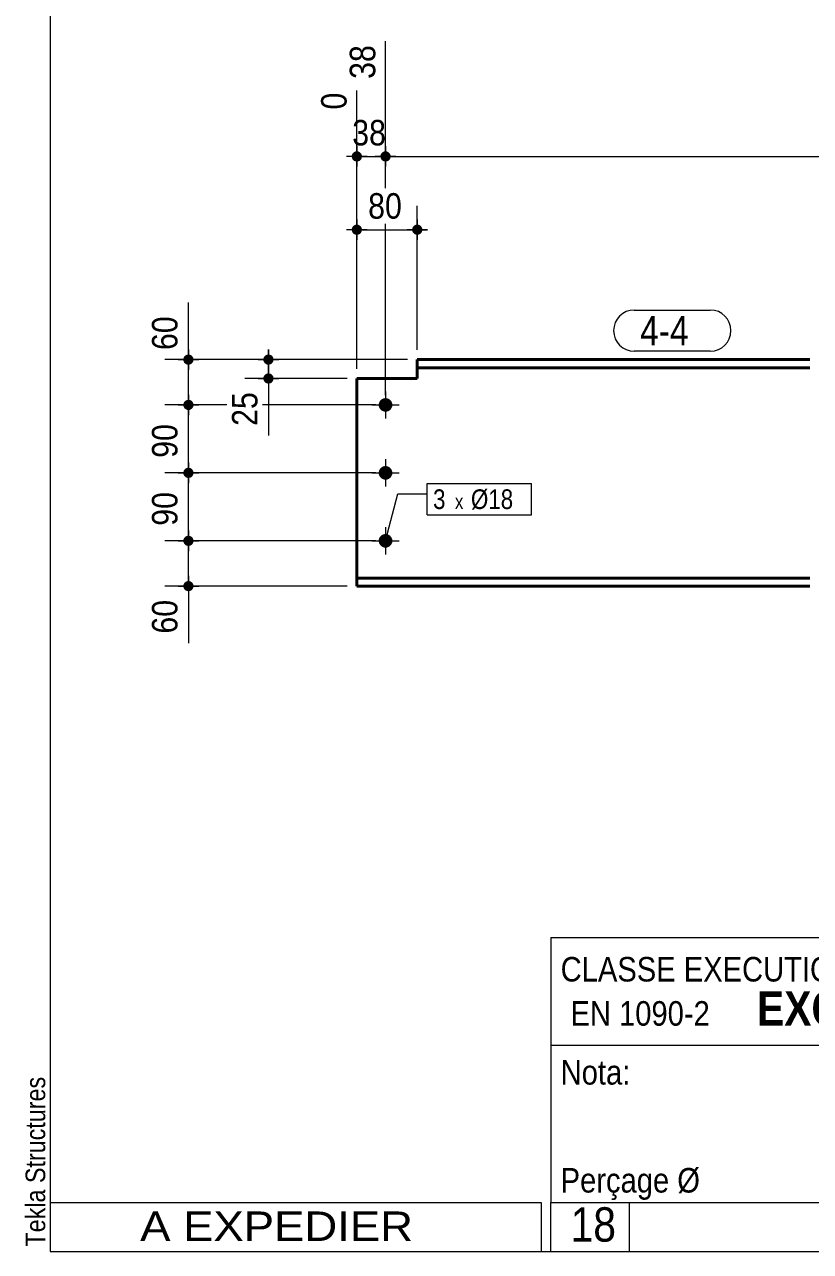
# Model space of a CAD drawing. Header units: millimetres. Extents: x 2 to 287, y 5 to 195.
# Drawn here: x 2.4 to 82.4, y 5 to 130 of the extents above; entities that cross this region are included whole.
import ezdxf

# ---------------------------------------------------------------- set-up
doc = ezdxf.new("R2010")
doc.units = ezdxf.units.MM
for name, color, linetype, lineweight in [('Autre type objet', 1, 'Continuous', 0), ('Boulon', 7, 'Continuous', 0), ('Cotation', 7, 'Continuous', 0), ('Désignation boulon', 3, 'Continuous', 0), ('Feuille dessin', 5, 'Continuous', 0), ('Piece', 2, 'Continuous', 0), ('Repère pièce', 3, 'Continuous', 0)]:
    doc.layers.add(name, color=color, linetype=linetype, lineweight=lineweight)
doc.styles.add('ARIAL', font='ARIAL.TTF')
doc.styles.add('ARIAL_BOLD', font='ARIALBD.TTF')
doc.styles.add('ARIAL_NARROW', font='ARIAL.TTF')
doc.styles.add('COMIC_SANS_MS', font='COMIC.TTF')

# ---------------------------------------------------------------- blocks, each defined once
blk = doc.blocks.new('*A3')
at = {"layer": 'Boulon'}
for points in [[(38.47, 91.27), (38.47, 91.31), (38.48, 91.34), (38.48, 91.37), (38.49, 91.41), (38.5, 91.44), (38.51, 91.47), (38.52, 91.5), (38.54, 91.53), (38.55, 91.56), (38.57, 91.59), (38.59, 91.62), (38.61, 91.65), (38.63, 91.68), (38.65, 91.7), (38.67, 91.73), (38.7, 91.75), (38.72, 91.77), (38.75, 91.79), (38.78, 91.81), (38.81, 91.83), (38.84, 91.85), (38.87, 91.86), (38.9, 91.88), (38.93, 91.89), (38.96, 91.9), (39, 91.91), (39.03, 91.92), (39.06, 91.92), (39.1, 91.93), (39.13, 91.93), (39.16, 91.93), (39.2, 91.93), (39.23, 91.93), (39.27, 91.92), (39.3, 91.92), (39.33, 91.91), (39.36, 91.9), (39.4, 91.89), (39.43, 91.88), (39.46, 91.86), (39.49, 91.85), (39.52, 91.83), (39.55, 91.81), (39.58, 91.79), (39.6, 91.77), (39.63, 91.75), (39.65, 91.73), (39.68, 91.7), (39.7, 91.68), (39.72, 91.65), (39.74, 91.62), (39.76, 91.59), (39.77, 91.56), (39.79, 91.53), (39.8, 91.5), (39.82, 91.47), (39.83, 91.44), (39.84, 91.41), (39.84, 91.37), (39.85, 91.34), (39.85, 91.31), (39.86, 91.27), (39.86, 91.24), (39.86, 91.2), (39.85, 91.17), (39.85, 91.14), (39.84, 91.1), (39.84, 91.07), (39.83, 91.04), (39.82, 91), (39.8, 90.97), (39.79, 90.94), (39.77, 90.91), (39.76, 90.88), (39.74, 90.85), (39.72, 90.83), (39.7, 90.8), (39.68, 90.77), (39.65, 90.75), (39.63, 90.73), (39.6, 90.7), (39.58, 90.68), (39.55, 90.66), (39.52, 90.64), (39.49, 90.63), (39.46, 90.61), (39.43, 90.6), (39.4, 90.59), (39.36, 90.58), (39.33, 90.57), (39.3, 90.56), (39.27, 90.55), (39.23, 90.55), (39.2, 90.55), (39.16, 90.55), (39.13, 90.55), (39.1, 90.55), (39.06, 90.55), (39.03, 90.56), (39, 90.57), (38.96, 90.58), (38.93, 90.59), (38.9, 90.6), (38.87, 90.61), (38.84, 90.63), (38.81, 90.64), (38.78, 90.66), (38.75, 90.68), (38.72, 90.7), (38.7, 90.73), (38.67, 90.75), (38.65, 90.77), (38.63, 90.8), (38.61, 90.83), (38.59, 90.85), (38.57, 90.88), (38.55, 90.91), (38.54, 90.94), (38.52, 90.97), (38.51, 91), (38.5, 91.04), (38.49, 91.07), (38.48, 91.1), (38.48, 91.14), (38.47, 91.17), (38.47, 91.2), (38.47, 91.24)], [(38.47, 84.35), (38.47, 84.38), (38.48, 84.42), (38.48, 84.45), (38.49, 84.48), (38.5, 84.52), (38.51, 84.55), (38.52, 84.58), (38.54, 84.61), (38.55, 84.64), (38.57, 84.67), (38.59, 84.7), (38.61, 84.73), (38.63, 84.75), (38.65, 84.78), (38.67, 84.8), (38.7, 84.83), (38.72, 84.85), (38.75, 84.87), (38.78, 84.89), (38.81, 84.91), (38.84, 84.93), (38.87, 84.94), (38.9, 84.95), (38.93, 84.97), (38.96, 84.98), (39, 84.99), (39.03, 84.99), (39.06, 85), (39.1, 85), (39.13, 85.01), (39.16, 85.01), (39.2, 85.01), (39.23, 85), (39.27, 85), (39.3, 84.99), (39.33, 84.99), (39.36, 84.98), (39.4, 84.97), (39.43, 84.95), (39.46, 84.94), (39.49, 84.93), (39.52, 84.91), (39.55, 84.89), (39.58, 84.87), (39.6, 84.85), (39.63, 84.83), (39.65, 84.8), (39.68, 84.78), (39.7, 84.75), (39.72, 84.73), (39.74, 84.7), (39.76, 84.67), (39.77, 84.64), (39.79, 84.61), (39.8, 84.58), (39.82, 84.55), (39.83, 84.52), (39.84, 84.48), (39.84, 84.45), (39.85, 84.42), (39.85, 84.38), (39.86, 84.35), (39.86, 84.32), (39.86, 84.28), (39.85, 84.25), (39.85, 84.21), (39.84, 84.18), (39.84, 84.15), (39.83, 84.11), (39.82, 84.08), (39.8, 84.05), (39.79, 84.02), (39.77, 83.99), (39.76, 83.96), (39.74, 83.93), (39.72, 83.9), (39.7, 83.88), (39.68, 83.85), (39.65, 83.83), (39.63, 83.8), (39.6, 83.78), (39.58, 83.76), (39.55, 83.74), (39.52, 83.72), (39.49, 83.7), (39.46, 83.69), (39.43, 83.68), (39.4, 83.66), (39.36, 83.65), (39.33, 83.64), (39.3, 83.64), (39.27, 83.63), (39.23, 83.63), (39.2, 83.62), (39.16, 83.62), (39.13, 83.62), (39.1, 83.63), (39.06, 83.63), (39.03, 83.64), (39, 83.64), (38.96, 83.65), (38.93, 83.66), (38.9, 83.68), (38.87, 83.69), (38.84, 83.7), (38.81, 83.72), (38.78, 83.74), (38.75, 83.76), (38.72, 83.78), (38.7, 83.8), (38.67, 83.83), (38.65, 83.85), (38.63, 83.88), (38.61, 83.9), (38.59, 83.93), (38.57, 83.96), (38.55, 83.99), (38.54, 84.02), (38.52, 84.05), (38.51, 84.08), (38.5, 84.11), (38.49, 84.15), (38.48, 84.18), (38.48, 84.21), (38.47, 84.25), (38.47, 84.28), (38.47, 84.32)], [(38.47, 77.43), (38.47, 77.46), (38.48, 77.49), (38.48, 77.53), (38.49, 77.56), (38.5, 77.59), (38.51, 77.63), (38.52, 77.66), (38.54, 77.69), (38.55, 77.72), (38.57, 77.75), (38.59, 77.78), (38.61, 77.8), (38.63, 77.83), (38.65, 77.86), (38.67, 77.88), (38.7, 77.91), (38.72, 77.93), (38.75, 77.95), (38.78, 77.97), (38.81, 77.99), (38.84, 78), (38.87, 78.02), (38.9, 78.03), (38.93, 78.04), (38.96, 78.05), (39, 78.06), (39.03, 78.07), (39.06, 78.08), (39.1, 78.08), (39.13, 78.08), (39.16, 78.08), (39.2, 78.08), (39.23, 78.08), (39.27, 78.08), (39.3, 78.07), (39.33, 78.06), (39.36, 78.05), (39.4, 78.04), (39.43, 78.03), (39.46, 78.02), (39.49, 78), (39.52, 77.99), (39.55, 77.97), (39.58, 77.95), (39.6, 77.93), (39.63, 77.91), (39.65, 77.88), (39.68, 77.86), (39.7, 77.83), (39.72, 77.8), (39.74, 77.78), (39.76, 77.75), (39.77, 77.72), (39.79, 77.69), (39.8, 77.66), (39.82, 77.63), (39.83, 77.59), (39.84, 77.56), (39.84, 77.53), (39.85, 77.49), (39.85, 77.46), (39.86, 77.43), (39.86, 77.39), (39.86, 77.36), (39.85, 77.32), (39.85, 77.29), (39.84, 77.26), (39.84, 77.22), (39.83, 77.19), (39.82, 77.16), (39.8, 77.13), (39.79, 77.1), (39.77, 77.07), (39.76, 77.04), (39.74, 77.01), (39.72, 76.98), (39.7, 76.95), (39.68, 76.93), (39.65, 76.9), (39.63, 76.88), (39.6, 76.86), (39.58, 76.84), (39.55, 76.82), (39.52, 76.8), (39.49, 76.78), (39.46, 76.77), (39.43, 76.75), (39.4, 76.74), (39.36, 76.73), (39.33, 76.72), (39.3, 76.71), (39.27, 76.71), (39.23, 76.7), (39.2, 76.7), (39.16, 76.7), (39.13, 76.7), (39.1, 76.7), (39.06, 76.71), (39.03, 76.71), (39, 76.72), (38.96, 76.73), (38.93, 76.74), (38.9, 76.75), (38.87, 76.77), (38.84, 76.78), (38.81, 76.8), (38.78, 76.82), (38.75, 76.84), (38.72, 76.86), (38.7, 76.88), (38.67, 76.9), (38.65, 76.93), (38.63, 76.95), (38.61, 76.98), (38.59, 77.01), (38.57, 77.04), (38.55, 77.07), (38.54, 77.1), (38.52, 77.13), (38.51, 77.16), (38.5, 77.19), (38.49, 77.22), (38.48, 77.26), (38.48, 77.29), (38.47, 77.32), (38.47, 77.36), (38.47, 77.39)]]:
    blk.add_hatch(color=256, dxfattribs=at).paths.add_polyline_path(points, flags=17)
at = {"layer": 'Boulon', "linetype": 'Continuous', "lineweight": 0}
for p, q in [((39.16, 92.62), (39.16, 89.85)), ((37.78, 91.24), (40.55, 91.24)), ((39.16, 85.7), (39.16, 82.93)), ((37.78, 84.32), (40.55, 84.32)), ((39.16, 78.78), (39.16, 76.01)), ((37.78, 77.39), (40.55, 77.39))]:
    blk.add_line(p, q, dxfattribs=at)
blk = doc.blocks.new('*A4')
at = {"layer": 'Piece', "color": 2, "linetype": 'Continuous', "lineweight": 40}
for p, q in [((42.394573, 93.930503), (42.394573, 95.85358)), ((82.394573, 95.85358), (42.394573, 95.85358)), ((82.394573, 95.030503), (42.394573, 95.030503)), ((36.24, 93.930503), (42.394573, 93.930503)), ((36.24, 93.930503), (36.24, 72.776657)), ((82.394573, 73.599734), (36.24, 73.599734)), ((36.24, 72.776657), (82.394573, 72.776657))]:
    blk.add_line(p, q, dxfattribs=at)
blk = doc.blocks.new('*A9')
at = {"layer": 'Feuille dessin', "linetype": 'Continuous', "lineweight": 0}
for p, q in [((5, 195), (5, 5)), ((5, 5), (282, 5))]:
    blk.add_line(p, q, dxfattribs=at)
at = {"layer": 'Feuille dessin', "style": 'ARIAL', "width": 0.85}
blk.add_text('Tekla Structures', height=2, rotation=90, dxfattribs=at).set_placement((4.5, 5.5))
blk = doc.blocks.new('*A11')
at = {"layer": 'Autre type objet', "linetype": 'Continuous', "lineweight": 0}
for p, q in [((56, 37), (92, 37)), ((56, 37), (56, 10)), ((92, 37), (92, 10)), ((56, 26), (92, 26)), ((56, 10), (92, 10)), ((56, 5), (56, 10)), ((64, 5), (64, 10)), ((56, 5), (64, 5))]:
    blk.add_line(p, q, dxfattribs=at)
at = {"layer": 'Autre type objet', "width": 0.85}
for s, height, style, p in [('CLASSE EXECUTION', 2.5, 'ARIAL', (57, 32.5)), ('EXC2', 3.5, 'ARIAL_BOLD', (77, 28)), ('EN 1090-2', 2.5, 'ARIAL', (58, 28)), ('Nota:', 2.5, 'ARIAL', (57, 22)), ('Perçage Ø', 2.5, 'ARIAL', (57, 11)), ('18', 3.5, 'ARIAL_NARROW', (58.014234, 6))]:
    blk.add_text(s, height=height, dxfattribs=dict(at, style=style)).set_placement(p)
blk = doc.blocks.new('*A13')
at = {"layer": 'Autre type objet', "linetype": 'Continuous', "lineweight": 0}
for p, q in [((5, 10), (55, 10)), ((5, 10), (5, 5)), ((55, 10), (55, 5)), ((5, 5), (55, 5))]:
    blk.add_line(p, q, dxfattribs=at)
at = {"layer": 'Autre type objet', "style": 'ARIAL', "width": 1.105}
blk.add_text('A EXPEDIER', height=3, dxfattribs=at).set_placement((14.169647, 6.073465))
blk = doc.blocks.new('*A14')
at = {"layer": 'Cotation'}
for points in [[(27.21, 95.33), (27.19, 95.34), (27.16, 95.34), (27.14, 95.34), (27.11, 95.35), (27.09, 95.36), (27.06, 95.36), (27.04, 95.37), (27.02, 95.38), (26.99, 95.39), (26.97, 95.41), (26.95, 95.42), (26.93, 95.44), (26.91, 95.45), (26.89, 95.47), (26.87, 95.49), (26.85, 95.5), (26.84, 95.52), (26.82, 95.54), (26.81, 95.56), (26.79, 95.59), (26.78, 95.61), (26.77, 95.63), (26.76, 95.65), (26.75, 95.68), (26.74, 95.7), (26.73, 95.73), (26.73, 95.75), (26.72, 95.78), (26.72, 95.8), (26.72, 95.83), (26.72, 95.85), (26.72, 95.88), (26.72, 95.9), (26.72, 95.93), (26.73, 95.96), (26.73, 95.98), (26.74, 96), (26.75, 96.03), (26.76, 96.05), (26.77, 96.08), (26.78, 96.1), (26.79, 96.12), (26.81, 96.14), (26.82, 96.16), (26.84, 96.18), (26.85, 96.2), (26.87, 96.22), (26.89, 96.24), (26.91, 96.26), (26.93, 96.27), (26.95, 96.29), (26.97, 96.3), (26.99, 96.31), (27.02, 96.32), (27.04, 96.33), (27.06, 96.34), (27.09, 96.35), (27.11, 96.36), (27.14, 96.36), (27.16, 96.37), (27.19, 96.37), (27.21, 96.37), (27.24, 96.37), (27.26, 96.37), (27.29, 96.37), (27.31, 96.37), (27.34, 96.36), (27.36, 96.36), (27.39, 96.35), (27.41, 96.34), (27.44, 96.33), (27.46, 96.32), (27.48, 96.31), (27.51, 96.3), (27.53, 96.29), (27.55, 96.27), (27.57, 96.26), (27.59, 96.24), (27.61, 96.22), (27.62, 96.2), (27.64, 96.18), (27.66, 96.16), (27.67, 96.14), (27.68, 96.12), (27.7, 96.1), (27.71, 96.08), (27.72, 96.05), (27.73, 96.03), (27.74, 96), (27.74, 95.98), (27.75, 95.96), (27.75, 95.93), (27.76, 95.9), (27.76, 95.88), (27.76, 95.85), (27.76, 95.83), (27.76, 95.8), (27.75, 95.78), (27.75, 95.75), (27.74, 95.73), (27.74, 95.7), (27.73, 95.68), (27.72, 95.65), (27.71, 95.63), (27.7, 95.61), (27.68, 95.59), (27.67, 95.56), (27.66, 95.54), (27.64, 95.52), (27.62, 95.5), (27.61, 95.49), (27.59, 95.47), (27.57, 95.45), (27.55, 95.44), (27.53, 95.42), (27.51, 95.41), (27.48, 95.39), (27.46, 95.38), (27.44, 95.37), (27.41, 95.36), (27.39, 95.36), (27.36, 95.35), (27.34, 95.34), (27.31, 95.34), (27.29, 95.34), (27.26, 95.33), (27.24, 95.33)], [(27.21, 93.41), (27.19, 93.41), (27.16, 93.42), (27.14, 93.42), (27.11, 93.43), (27.09, 93.43), (27.06, 93.44), (27.04, 93.45), (27.02, 93.46), (26.99, 93.47), (26.97, 93.48), (26.95, 93.5), (26.93, 93.51), (26.91, 93.53), (26.89, 93.55), (26.87, 93.56), (26.85, 93.58), (26.84, 93.6), (26.82, 93.62), (26.81, 93.64), (26.79, 93.66), (26.78, 93.69), (26.77, 93.71), (26.76, 93.73), (26.75, 93.76), (26.74, 93.78), (26.73, 93.8), (26.73, 93.83), (26.72, 93.85), (26.72, 93.88), (26.72, 93.9), (26.72, 93.93), (26.72, 93.96), (26.72, 93.98), (26.72, 94.01), (26.73, 94.03), (26.73, 94.06), (26.74, 94.08), (26.75, 94.11), (26.76, 94.13), (26.77, 94.15), (26.78, 94.18), (26.79, 94.2), (26.81, 94.22), (26.82, 94.24), (26.84, 94.26), (26.85, 94.28), (26.87, 94.3), (26.89, 94.32), (26.91, 94.33), (26.93, 94.35), (26.95, 94.36), (26.97, 94.38), (26.99, 94.39), (27.02, 94.4), (27.04, 94.41), (27.06, 94.42), (27.09, 94.43), (27.11, 94.43), (27.14, 94.44), (27.16, 94.44), (27.19, 94.45), (27.21, 94.45), (27.24, 94.45), (27.26, 94.45), (27.29, 94.45), (27.31, 94.44), (27.34, 94.44), (27.36, 94.43), (27.39, 94.43), (27.41, 94.42), (27.44, 94.41), (27.46, 94.4), (27.48, 94.39), (27.51, 94.38), (27.53, 94.36), (27.55, 94.35), (27.57, 94.33), (27.59, 94.32), (27.61, 94.3), (27.62, 94.28), (27.64, 94.26), (27.66, 94.24), (27.67, 94.22), (27.68, 94.2), (27.7, 94.18), (27.71, 94.15), (27.72, 94.13), (27.73, 94.11), (27.74, 94.08), (27.74, 94.06), (27.75, 94.03), (27.75, 94.01), (27.76, 93.98), (27.76, 93.96), (27.76, 93.93), (27.76, 93.9), (27.76, 93.88), (27.75, 93.85), (27.75, 93.83), (27.74, 93.8), (27.74, 93.78), (27.73, 93.76), (27.72, 93.73), (27.71, 93.71), (27.7, 93.69), (27.68, 93.66), (27.67, 93.64), (27.66, 93.62), (27.64, 93.6), (27.62, 93.58), (27.61, 93.56), (27.59, 93.55), (27.57, 93.53), (27.55, 93.51), (27.53, 93.5), (27.51, 93.48), (27.48, 93.47), (27.46, 93.46), (27.44, 93.45), (27.41, 93.44), (27.39, 93.43), (27.36, 93.43), (27.34, 93.42), (27.31, 93.42), (27.29, 93.41), (27.26, 93.41), (27.24, 93.41)]]:
    blk.add_hatch(color=256, dxfattribs=at).paths.add_polyline_path(points, flags=17)
at = {"layer": 'Cotation', "linetype": 'Continuous', "lineweight": 0}
for p, q in [((27.24, 96.89), (27.24, 94.81)), ((27.24, 95.85), (27.24, 96.89)), ((41.39, 95.85), (24.82, 95.85)), ((26.2, 95.85), (28.28, 95.85)), ((27.24, 93.93), (27.24, 95.85)), ((35.24, 93.93), (24.82, 93.93)), ((26.2, 93.93), (28.28, 93.93)), ((27.24, 94.97), (27.24, 92.89)), ((27.24, 93.93), (27.24, 88.12)), ((27.24, 93.93), (27.24, 88.12))]:
    blk.add_line(p, q, dxfattribs=at)
at = {"layer": 'Cotation'}
for p in [(27.24, 95.85), (27.24, 93.93)]:
    blk.add_point(p, dxfattribs=at)
at = {"layer": 'Cotation', "style": 'ARIAL', "width": 0.85}
blk.add_text('25', height=2.6, rotation=90.0002, dxfattribs=at).set_placement((26.12, 89.1))
blk = doc.blocks.new('*A16')
at = {"layer": 'Cotation'}
for points in [[(19.06, 76.87), (19.04, 76.87), (19.01, 76.88), (18.98, 76.88), (18.96, 76.89), (18.94, 76.89), (18.91, 76.9), (18.89, 76.91), (18.86, 76.92), (18.84, 76.93), (18.82, 76.95), (18.8, 76.96), (18.78, 76.97), (18.76, 76.99), (18.74, 77.01), (18.72, 77.02), (18.7, 77.04), (18.68, 77.06), (18.67, 77.08), (18.65, 77.1), (18.64, 77.12), (18.63, 77.15), (18.62, 77.17), (18.61, 77.19), (18.6, 77.22), (18.59, 77.24), (18.58, 77.27), (18.58, 77.29), (18.57, 77.32), (18.57, 77.34), (18.57, 77.37), (18.57, 77.39), (18.57, 77.42), (18.57, 77.44), (18.57, 77.47), (18.58, 77.49), (18.58, 77.52), (18.59, 77.54), (18.6, 77.57), (18.61, 77.59), (18.62, 77.61), (18.63, 77.64), (18.64, 77.66), (18.65, 77.68), (18.67, 77.7), (18.68, 77.72), (18.7, 77.74), (18.72, 77.76), (18.74, 77.78), (18.76, 77.79), (18.78, 77.81), (18.8, 77.82), (18.82, 77.84), (18.84, 77.85), (18.86, 77.86), (18.89, 77.87), (18.91, 77.88), (18.94, 77.89), (18.96, 77.9), (18.98, 77.9), (19.01, 77.91), (19.04, 77.91), (19.06, 77.91), (19.09, 77.91), (19.11, 77.91), (19.14, 77.91), (19.16, 77.91), (19.19, 77.9), (19.21, 77.9), (19.24, 77.89), (19.26, 77.88), (19.29, 77.87), (19.31, 77.86), (19.33, 77.85), (19.35, 77.84), (19.37, 77.82), (19.4, 77.81), (19.42, 77.79), (19.44, 77.78), (19.45, 77.76), (19.47, 77.74), (19.49, 77.72), (19.5, 77.7), (19.52, 77.68), (19.53, 77.66), (19.54, 77.64), (19.56, 77.61), (19.57, 77.59), (19.58, 77.57), (19.58, 77.54), (19.59, 77.52), (19.6, 77.49), (19.6, 77.47), (19.6, 77.44), (19.61, 77.42), (19.61, 77.39), (19.61, 77.37), (19.6, 77.34), (19.6, 77.32), (19.6, 77.29), (19.59, 77.27), (19.58, 77.24), (19.58, 77.22), (19.57, 77.19), (19.56, 77.17), (19.54, 77.15), (19.53, 77.12), (19.52, 77.1), (19.5, 77.08), (19.49, 77.06), (19.47, 77.04), (19.45, 77.02), (19.44, 77.01), (19.42, 76.99), (19.4, 76.97), (19.37, 76.96), (19.35, 76.95), (19.33, 76.93), (19.31, 76.92), (19.29, 76.91), (19.26, 76.9), (19.24, 76.89), (19.21, 76.89), (19.19, 76.88), (19.16, 76.88), (19.14, 76.87), (19.11, 76.87), (19.09, 76.87)], [(19.06, 72.26), (19.04, 72.26), (19.01, 72.26), (18.98, 72.27), (18.96, 72.27), (18.94, 72.28), (18.91, 72.29), (18.89, 72.3), (18.86, 72.31), (18.84, 72.32), (18.82, 72.33), (18.8, 72.34), (18.78, 72.36), (18.76, 72.37), (18.74, 72.39), (18.72, 72.41), (18.7, 72.43), (18.68, 72.45), (18.67, 72.47), (18.65, 72.49), (18.64, 72.51), (18.63, 72.53), (18.62, 72.55), (18.61, 72.58), (18.6, 72.6), (18.59, 72.63), (18.58, 72.65), (18.58, 72.68), (18.57, 72.7), (18.57, 72.73), (18.57, 72.75), (18.57, 72.78), (18.57, 72.8), (18.57, 72.83), (18.57, 72.85), (18.58, 72.88), (18.58, 72.9), (18.59, 72.93), (18.6, 72.95), (18.61, 72.98), (18.62, 73), (18.63, 73.02), (18.64, 73.04), (18.65, 73.07), (18.67, 73.09), (18.68, 73.11), (18.7, 73.13), (18.72, 73.14), (18.74, 73.16), (18.76, 73.18), (18.78, 73.19), (18.8, 73.21), (18.82, 73.22), (18.84, 73.24), (18.86, 73.25), (18.89, 73.26), (18.91, 73.27), (18.94, 73.27), (18.96, 73.28), (18.98, 73.29), (19.01, 73.29), (19.04, 73.29), (19.06, 73.3), (19.09, 73.3), (19.11, 73.3), (19.14, 73.29), (19.16, 73.29), (19.19, 73.29), (19.21, 73.28), (19.24, 73.27), (19.26, 73.27), (19.29, 73.26), (19.31, 73.25), (19.33, 73.24), (19.35, 73.22), (19.37, 73.21), (19.4, 73.19), (19.42, 73.18), (19.44, 73.16), (19.45, 73.14), (19.47, 73.13), (19.49, 73.11), (19.5, 73.09), (19.52, 73.07), (19.53, 73.04), (19.54, 73.02), (19.56, 73), (19.57, 72.98), (19.58, 72.95), (19.58, 72.93), (19.59, 72.9), (19.6, 72.88), (19.6, 72.85), (19.6, 72.83), (19.61, 72.8), (19.61, 72.78), (19.61, 72.75), (19.6, 72.73), (19.6, 72.7), (19.6, 72.68), (19.59, 72.65), (19.58, 72.63), (19.58, 72.6), (19.57, 72.58), (19.56, 72.55), (19.54, 72.53), (19.53, 72.51), (19.52, 72.49), (19.5, 72.47), (19.49, 72.45), (19.47, 72.43), (19.45, 72.41), (19.44, 72.39), (19.42, 72.37), (19.4, 72.36), (19.37, 72.34), (19.35, 72.33), (19.33, 72.32), (19.31, 72.31), (19.29, 72.3), (19.26, 72.29), (19.24, 72.28), (19.21, 72.27), (19.19, 72.27), (19.16, 72.26), (19.14, 72.26), (19.11, 72.26), (19.09, 72.26)]]:
    blk.add_hatch(color=256, dxfattribs=at).paths.add_polyline_path(points, flags=17)
at = {"layer": 'Cotation', "linetype": 'Continuous', "lineweight": 0}
for p, q in [((19.09, 78.43), (19.09, 76.35)), ((19.09, 77.39), (19.09, 78.43)), ((38.16, 77.39), (16.67, 77.39)), ((18.05, 77.39), (20.13, 77.39)), ((19.09, 72.78), (19.09, 77.39)), ((19.09, 73.82), (19.09, 71.74)), ((35.24, 72.78), (16.67, 72.78)), ((18.05, 72.78), (20.13, 72.78)), ((19.09, 72.78), (19.09, 66.97)), ((19.09, 72.78), (19.09, 66.97))]:
    blk.add_line(p, q, dxfattribs=at)
at = {"layer": 'Cotation'}
for p in [(19.09, 77.39), (19.09, 72.78)]:
    blk.add_point(p, dxfattribs=at)
at = {"layer": 'Cotation', "style": 'ARIAL', "width": 0.85}
blk.add_text('60', height=2.6, rotation=90.0002, dxfattribs=at).set_placement((17.97, 67.94))
blk = doc.blocks.new('*A17')
at = {"layer": 'Cotation'}
for points in [[(19.06, 83.8), (19.04, 83.8), (19.01, 83.8), (18.98, 83.81), (18.96, 83.81), (18.94, 83.82), (18.91, 83.83), (18.89, 83.83), (18.86, 83.85), (18.84, 83.86), (18.82, 83.87), (18.8, 83.88), (18.78, 83.9), (18.76, 83.91), (18.74, 83.93), (18.72, 83.95), (18.7, 83.97), (18.68, 83.99), (18.67, 84.01), (18.65, 84.03), (18.64, 84.05), (18.63, 84.07), (18.62, 84.09), (18.61, 84.12), (18.6, 84.14), (18.59, 84.16), (18.58, 84.19), (18.58, 84.21), (18.57, 84.24), (18.57, 84.26), (18.57, 84.29), (18.57, 84.32), (18.57, 84.34), (18.57, 84.37), (18.57, 84.39), (18.58, 84.42), (18.58, 84.44), (18.59, 84.47), (18.6, 84.49), (18.61, 84.51), (18.62, 84.54), (18.63, 84.56), (18.64, 84.58), (18.65, 84.6), (18.67, 84.62), (18.68, 84.65), (18.7, 84.66), (18.72, 84.68), (18.74, 84.7), (18.76, 84.72), (18.78, 84.73), (18.8, 84.75), (18.82, 84.76), (18.84, 84.77), (18.86, 84.79), (18.89, 84.8), (18.91, 84.8), (18.94, 84.81), (18.96, 84.82), (18.98, 84.83), (19.01, 84.83), (19.04, 84.83), (19.06, 84.83), (19.09, 84.84), (19.11, 84.83), (19.14, 84.83), (19.16, 84.83), (19.19, 84.83), (19.21, 84.82), (19.24, 84.81), (19.26, 84.8), (19.29, 84.8), (19.31, 84.79), (19.33, 84.77), (19.35, 84.76), (19.37, 84.75), (19.4, 84.73), (19.42, 84.72), (19.44, 84.7), (19.45, 84.68), (19.47, 84.66), (19.49, 84.65), (19.5, 84.62), (19.52, 84.6), (19.53, 84.58), (19.54, 84.56), (19.56, 84.54), (19.57, 84.51), (19.58, 84.49), (19.58, 84.47), (19.59, 84.44), (19.6, 84.42), (19.6, 84.39), (19.6, 84.37), (19.61, 84.34), (19.61, 84.32), (19.61, 84.29), (19.6, 84.26), (19.6, 84.24), (19.6, 84.21), (19.59, 84.19), (19.58, 84.16), (19.58, 84.14), (19.57, 84.12), (19.56, 84.09), (19.54, 84.07), (19.53, 84.05), (19.52, 84.03), (19.5, 84.01), (19.49, 83.99), (19.47, 83.97), (19.45, 83.95), (19.44, 83.93), (19.42, 83.91), (19.4, 83.9), (19.37, 83.88), (19.35, 83.87), (19.33, 83.86), (19.31, 83.85), (19.29, 83.83), (19.26, 83.83), (19.24, 83.82), (19.21, 83.81), (19.19, 83.81), (19.16, 83.8), (19.14, 83.8), (19.11, 83.8), (19.09, 83.8)], [(19.06, 76.87), (19.04, 76.87), (19.01, 76.88), (18.98, 76.88), (18.96, 76.89), (18.94, 76.89), (18.91, 76.9), (18.89, 76.91), (18.86, 76.92), (18.84, 76.93), (18.82, 76.95), (18.8, 76.96), (18.78, 76.97), (18.76, 76.99), (18.74, 77.01), (18.72, 77.02), (18.7, 77.04), (18.68, 77.06), (18.67, 77.08), (18.65, 77.1), (18.64, 77.12), (18.63, 77.15), (18.62, 77.17), (18.61, 77.19), (18.6, 77.22), (18.59, 77.24), (18.58, 77.27), (18.58, 77.29), (18.57, 77.32), (18.57, 77.34), (18.57, 77.37), (18.57, 77.39), (18.57, 77.42), (18.57, 77.44), (18.57, 77.47), (18.58, 77.49), (18.58, 77.52), (18.59, 77.54), (18.6, 77.57), (18.61, 77.59), (18.62, 77.61), (18.63, 77.64), (18.64, 77.66), (18.65, 77.68), (18.67, 77.7), (18.68, 77.72), (18.7, 77.74), (18.72, 77.76), (18.74, 77.78), (18.76, 77.79), (18.78, 77.81), (18.8, 77.82), (18.82, 77.84), (18.84, 77.85), (18.86, 77.86), (18.89, 77.87), (18.91, 77.88), (18.94, 77.89), (18.96, 77.9), (18.98, 77.9), (19.01, 77.91), (19.04, 77.91), (19.06, 77.91), (19.09, 77.91), (19.11, 77.91), (19.14, 77.91), (19.16, 77.91), (19.19, 77.9), (19.21, 77.9), (19.24, 77.89), (19.26, 77.88), (19.29, 77.87), (19.31, 77.86), (19.33, 77.85), (19.35, 77.84), (19.37, 77.82), (19.4, 77.81), (19.42, 77.79), (19.44, 77.78), (19.45, 77.76), (19.47, 77.74), (19.49, 77.72), (19.5, 77.7), (19.52, 77.68), (19.53, 77.66), (19.54, 77.64), (19.56, 77.61), (19.57, 77.59), (19.58, 77.57), (19.58, 77.54), (19.59, 77.52), (19.6, 77.49), (19.6, 77.47), (19.6, 77.44), (19.61, 77.42), (19.61, 77.39), (19.61, 77.37), (19.6, 77.34), (19.6, 77.32), (19.6, 77.29), (19.59, 77.27), (19.58, 77.24), (19.58, 77.22), (19.57, 77.19), (19.56, 77.17), (19.54, 77.15), (19.53, 77.12), (19.52, 77.1), (19.5, 77.08), (19.49, 77.06), (19.47, 77.04), (19.45, 77.02), (19.44, 77.01), (19.42, 76.99), (19.4, 76.97), (19.37, 76.96), (19.35, 76.95), (19.33, 76.93), (19.31, 76.92), (19.29, 76.91), (19.26, 76.9), (19.24, 76.89), (19.21, 76.89), (19.19, 76.88), (19.16, 76.88), (19.14, 76.87), (19.11, 76.87), (19.09, 76.87)]]:
    blk.add_hatch(color=256, dxfattribs=at).paths.add_polyline_path(points, flags=17)
at = {"layer": 'Cotation', "linetype": 'Continuous', "lineweight": 0}
for p, q in [((19.09, 85.36), (19.09, 83.28)), ((19.09, 84.32), (19.09, 85.36)), ((38.16, 84.32), (16.67, 84.32)), ((18.05, 84.32), (20.13, 84.32)), ((19.09, 77.39), (19.09, 84.32)), ((19.09, 78.43), (19.09, 76.35)), ((38.16, 77.39), (16.67, 77.39)), ((18.05, 77.39), (20.13, 77.39)), ((19.09, 77.39), (19.09, 76.35))]:
    blk.add_line(p, q, dxfattribs=at)
at = {"layer": 'Cotation'}
for p in [(19.09, 84.32), (19.09, 77.39)]:
    blk.add_point(p, dxfattribs=at)
at = {"layer": 'Cotation', "style": 'ARIAL', "width": 0.85}
blk.add_text('90', height=2.6, rotation=90.0002, dxfattribs=at).set_placement((17.97, 78.93))
blk = doc.blocks.new('*A18')
at = {"layer": 'Cotation'}
for points in [[(19.06, 90.72), (19.04, 90.72), (19.01, 90.72), (18.98, 90.73), (18.96, 90.73), (18.94, 90.74), (18.91, 90.75), (18.89, 90.76), (18.86, 90.77), (18.84, 90.78), (18.82, 90.79), (18.8, 90.81), (18.78, 90.82), (18.76, 90.84), (18.74, 90.85), (18.72, 90.87), (18.7, 90.89), (18.68, 90.91), (18.67, 90.93), (18.65, 90.95), (18.64, 90.97), (18.63, 90.99), (18.62, 91.02), (18.61, 91.04), (18.6, 91.06), (18.59, 91.09), (18.58, 91.11), (18.58, 91.14), (18.57, 91.16), (18.57, 91.19), (18.57, 91.21), (18.57, 91.24), (18.57, 91.26), (18.57, 91.29), (18.57, 91.31), (18.58, 91.34), (18.58, 91.36), (18.59, 91.39), (18.6, 91.41), (18.61, 91.44), (18.62, 91.46), (18.63, 91.48), (18.64, 91.51), (18.65, 91.53), (18.67, 91.55), (18.68, 91.57), (18.7, 91.59), (18.72, 91.61), (18.74, 91.62), (18.76, 91.64), (18.78, 91.66), (18.8, 91.67), (18.82, 91.68), (18.84, 91.7), (18.86, 91.71), (18.89, 91.72), (18.91, 91.73), (18.94, 91.74), (18.96, 91.74), (18.98, 91.75), (19.01, 91.75), (19.04, 91.76), (19.06, 91.76), (19.09, 91.76), (19.11, 91.76), (19.14, 91.76), (19.16, 91.75), (19.19, 91.75), (19.21, 91.74), (19.24, 91.74), (19.26, 91.73), (19.29, 91.72), (19.31, 91.71), (19.33, 91.7), (19.35, 91.68), (19.37, 91.67), (19.4, 91.66), (19.42, 91.64), (19.44, 91.62), (19.45, 91.61), (19.47, 91.59), (19.49, 91.57), (19.5, 91.55), (19.52, 91.53), (19.53, 91.51), (19.54, 91.48), (19.56, 91.46), (19.57, 91.44), (19.58, 91.41), (19.58, 91.39), (19.59, 91.36), (19.6, 91.34), (19.6, 91.31), (19.6, 91.29), (19.61, 91.26), (19.61, 91.24), (19.61, 91.21), (19.6, 91.19), (19.6, 91.16), (19.6, 91.14), (19.59, 91.11), (19.58, 91.09), (19.58, 91.06), (19.57, 91.04), (19.56, 91.02), (19.54, 90.99), (19.53, 90.97), (19.52, 90.95), (19.5, 90.93), (19.49, 90.91), (19.47, 90.89), (19.45, 90.87), (19.44, 90.85), (19.42, 90.84), (19.4, 90.82), (19.37, 90.81), (19.35, 90.79), (19.33, 90.78), (19.31, 90.77), (19.29, 90.76), (19.26, 90.75), (19.24, 90.74), (19.21, 90.73), (19.19, 90.73), (19.16, 90.72), (19.14, 90.72), (19.11, 90.72), (19.09, 90.72)], [(19.06, 83.8), (19.04, 83.8), (19.01, 83.8), (18.98, 83.81), (18.96, 83.81), (18.94, 83.82), (18.91, 83.83), (18.89, 83.83), (18.86, 83.85), (18.84, 83.86), (18.82, 83.87), (18.8, 83.88), (18.78, 83.9), (18.76, 83.91), (18.74, 83.93), (18.72, 83.95), (18.7, 83.97), (18.68, 83.99), (18.67, 84.01), (18.65, 84.03), (18.64, 84.05), (18.63, 84.07), (18.62, 84.09), (18.61, 84.12), (18.6, 84.14), (18.59, 84.16), (18.58, 84.19), (18.58, 84.21), (18.57, 84.24), (18.57, 84.26), (18.57, 84.29), (18.57, 84.32), (18.57, 84.34), (18.57, 84.37), (18.57, 84.39), (18.58, 84.42), (18.58, 84.44), (18.59, 84.47), (18.6, 84.49), (18.61, 84.51), (18.62, 84.54), (18.63, 84.56), (18.64, 84.58), (18.65, 84.6), (18.67, 84.62), (18.68, 84.65), (18.7, 84.66), (18.72, 84.68), (18.74, 84.7), (18.76, 84.72), (18.78, 84.73), (18.8, 84.75), (18.82, 84.76), (18.84, 84.77), (18.86, 84.79), (18.89, 84.8), (18.91, 84.8), (18.94, 84.81), (18.96, 84.82), (18.98, 84.83), (19.01, 84.83), (19.04, 84.83), (19.06, 84.83), (19.09, 84.84), (19.11, 84.83), (19.14, 84.83), (19.16, 84.83), (19.19, 84.83), (19.21, 84.82), (19.24, 84.81), (19.26, 84.8), (19.29, 84.8), (19.31, 84.79), (19.33, 84.77), (19.35, 84.76), (19.37, 84.75), (19.4, 84.73), (19.42, 84.72), (19.44, 84.7), (19.45, 84.68), (19.47, 84.66), (19.49, 84.65), (19.5, 84.62), (19.52, 84.6), (19.53, 84.58), (19.54, 84.56), (19.56, 84.54), (19.57, 84.51), (19.58, 84.49), (19.58, 84.47), (19.59, 84.44), (19.6, 84.42), (19.6, 84.39), (19.6, 84.37), (19.61, 84.34), (19.61, 84.32), (19.61, 84.29), (19.6, 84.26), (19.6, 84.24), (19.6, 84.21), (19.59, 84.19), (19.58, 84.16), (19.58, 84.14), (19.57, 84.12), (19.56, 84.09), (19.54, 84.07), (19.53, 84.05), (19.52, 84.03), (19.5, 84.01), (19.49, 83.99), (19.47, 83.97), (19.45, 83.95), (19.44, 83.93), (19.42, 83.91), (19.4, 83.9), (19.37, 83.88), (19.35, 83.87), (19.33, 83.86), (19.31, 83.85), (19.29, 83.83), (19.26, 83.83), (19.24, 83.82), (19.21, 83.81), (19.19, 83.81), (19.16, 83.8), (19.14, 83.8), (19.11, 83.8), (19.09, 83.8)]]:
    blk.add_hatch(color=256, dxfattribs=at).paths.add_polyline_path(points, flags=17)
at = {"layer": 'Cotation', "linetype": 'Continuous', "lineweight": 0}
for p, q in [((19.09, 92.28), (19.09, 90.2)), ((19.09, 91.24), (19.09, 92.28)), ((23, 91.24), (16.67, 91.24)), ((18.05, 91.24), (20.13, 91.24)), ((19.09, 84.32), (19.09, 91.24)), ((38.16, 91.24), (26.64, 91.24)), ((19.09, 85.36), (19.09, 83.28)), ((38.16, 84.32), (16.67, 84.32)), ((18.05, 84.32), (20.13, 84.32)), ((19.09, 84.32), (19.09, 83.28))]:
    blk.add_line(p, q, dxfattribs=at)
at = {"layer": 'Cotation'}
for p in [(19.09, 91.24), (19.09, 84.32)]:
    blk.add_point(p, dxfattribs=at)
at = {"layer": 'Cotation', "style": 'ARIAL', "width": 0.85}
blk.add_text('90', height=2.6, rotation=90.0002, dxfattribs=at).set_placement((17.97, 85.85))
blk = doc.blocks.new('*A19')
at = {"layer": 'Cotation'}
for points in [[(19.06, 95.33), (19.04, 95.34), (19.01, 95.34), (18.98, 95.34), (18.96, 95.35), (18.94, 95.36), (18.91, 95.36), (18.89, 95.37), (18.86, 95.38), (18.84, 95.39), (18.82, 95.41), (18.8, 95.42), (18.78, 95.44), (18.76, 95.45), (18.74, 95.47), (18.72, 95.49), (18.7, 95.5), (18.68, 95.52), (18.67, 95.54), (18.65, 95.56), (18.64, 95.59), (18.63, 95.61), (18.62, 95.63), (18.61, 95.65), (18.6, 95.68), (18.59, 95.7), (18.58, 95.73), (18.58, 95.75), (18.57, 95.78), (18.57, 95.8), (18.57, 95.83), (18.57, 95.85), (18.57, 95.88), (18.57, 95.9), (18.57, 95.93), (18.58, 95.96), (18.58, 95.98), (18.59, 96), (18.6, 96.03), (18.61, 96.05), (18.62, 96.08), (18.63, 96.1), (18.64, 96.12), (18.65, 96.14), (18.67, 96.16), (18.68, 96.18), (18.7, 96.2), (18.72, 96.22), (18.74, 96.24), (18.76, 96.26), (18.78, 96.27), (18.8, 96.29), (18.82, 96.3), (18.84, 96.31), (18.86, 96.32), (18.89, 96.33), (18.91, 96.34), (18.94, 96.35), (18.96, 96.36), (18.98, 96.36), (19.01, 96.37), (19.04, 96.37), (19.06, 96.37), (19.09, 96.37), (19.11, 96.37), (19.14, 96.37), (19.16, 96.37), (19.19, 96.36), (19.21, 96.36), (19.24, 96.35), (19.26, 96.34), (19.29, 96.33), (19.31, 96.32), (19.33, 96.31), (19.35, 96.3), (19.37, 96.29), (19.4, 96.27), (19.42, 96.26), (19.44, 96.24), (19.45, 96.22), (19.47, 96.2), (19.49, 96.18), (19.5, 96.16), (19.52, 96.14), (19.53, 96.12), (19.54, 96.1), (19.56, 96.08), (19.57, 96.05), (19.58, 96.03), (19.58, 96), (19.59, 95.98), (19.6, 95.96), (19.6, 95.93), (19.6, 95.9), (19.61, 95.88), (19.61, 95.85), (19.61, 95.83), (19.6, 95.8), (19.6, 95.78), (19.6, 95.75), (19.59, 95.73), (19.58, 95.7), (19.58, 95.68), (19.57, 95.65), (19.56, 95.63), (19.54, 95.61), (19.53, 95.59), (19.52, 95.56), (19.5, 95.54), (19.49, 95.52), (19.47, 95.5), (19.45, 95.49), (19.44, 95.47), (19.42, 95.45), (19.4, 95.44), (19.37, 95.42), (19.35, 95.41), (19.33, 95.39), (19.31, 95.38), (19.29, 95.37), (19.26, 95.36), (19.24, 95.36), (19.21, 95.35), (19.19, 95.34), (19.16, 95.34), (19.14, 95.34), (19.11, 95.33), (19.09, 95.33)], [(19.06, 90.72), (19.04, 90.72), (19.01, 90.72), (18.98, 90.73), (18.96, 90.73), (18.94, 90.74), (18.91, 90.75), (18.89, 90.76), (18.86, 90.77), (18.84, 90.78), (18.82, 90.79), (18.8, 90.81), (18.78, 90.82), (18.76, 90.84), (18.74, 90.85), (18.72, 90.87), (18.7, 90.89), (18.68, 90.91), (18.67, 90.93), (18.65, 90.95), (18.64, 90.97), (18.63, 90.99), (18.62, 91.02), (18.61, 91.04), (18.6, 91.06), (18.59, 91.09), (18.58, 91.11), (18.58, 91.14), (18.57, 91.16), (18.57, 91.19), (18.57, 91.21), (18.57, 91.24), (18.57, 91.26), (18.57, 91.29), (18.57, 91.31), (18.58, 91.34), (18.58, 91.36), (18.59, 91.39), (18.6, 91.41), (18.61, 91.44), (18.62, 91.46), (18.63, 91.48), (18.64, 91.51), (18.65, 91.53), (18.67, 91.55), (18.68, 91.57), (18.7, 91.59), (18.72, 91.61), (18.74, 91.62), (18.76, 91.64), (18.78, 91.66), (18.8, 91.67), (18.82, 91.68), (18.84, 91.7), (18.86, 91.71), (18.89, 91.72), (18.91, 91.73), (18.94, 91.74), (18.96, 91.74), (18.98, 91.75), (19.01, 91.75), (19.04, 91.76), (19.06, 91.76), (19.09, 91.76), (19.11, 91.76), (19.14, 91.76), (19.16, 91.75), (19.19, 91.75), (19.21, 91.74), (19.24, 91.74), (19.26, 91.73), (19.29, 91.72), (19.31, 91.71), (19.33, 91.7), (19.35, 91.68), (19.37, 91.67), (19.4, 91.66), (19.42, 91.64), (19.44, 91.62), (19.45, 91.61), (19.47, 91.59), (19.49, 91.57), (19.5, 91.55), (19.52, 91.53), (19.53, 91.51), (19.54, 91.48), (19.56, 91.46), (19.57, 91.44), (19.58, 91.41), (19.58, 91.39), (19.59, 91.36), (19.6, 91.34), (19.6, 91.31), (19.6, 91.29), (19.61, 91.26), (19.61, 91.24), (19.61, 91.21), (19.6, 91.19), (19.6, 91.16), (19.6, 91.14), (19.59, 91.11), (19.58, 91.09), (19.58, 91.06), (19.57, 91.04), (19.56, 91.02), (19.54, 90.99), (19.53, 90.97), (19.52, 90.95), (19.5, 90.93), (19.49, 90.91), (19.47, 90.89), (19.45, 90.87), (19.44, 90.85), (19.42, 90.84), (19.4, 90.82), (19.37, 90.81), (19.35, 90.79), (19.33, 90.78), (19.31, 90.77), (19.29, 90.76), (19.26, 90.75), (19.24, 90.74), (19.21, 90.73), (19.19, 90.73), (19.16, 90.72), (19.14, 90.72), (19.11, 90.72), (19.09, 90.72)]]:
    blk.add_hatch(color=256, dxfattribs=at).paths.add_polyline_path(points, flags=17)
at = {"layer": 'Cotation', "linetype": 'Continuous', "lineweight": 0}
for p, q in [((19.09, 95.85), (19.09, 101.66)), ((19.09, 95.85), (19.09, 101.66)), ((19.09, 96.89), (19.09, 94.81)), ((41.39, 95.85), (16.67, 95.85)), ((18.05, 95.85), (20.13, 95.85)), ((19.09, 91.24), (19.09, 95.85)), ((19.09, 92.28), (19.09, 90.2)), ((23, 91.24), (16.67, 91.24)), ((18.05, 91.24), (20.13, 91.24)), ((19.09, 91.24), (19.09, 90.2)), ((38.16, 91.24), (26.64, 91.24))]:
    blk.add_line(p, q, dxfattribs=at)
at = {"layer": 'Cotation'}
for p in [(19.09, 95.85), (19.09, 91.24)]:
    blk.add_point(p, dxfattribs=at)
at = {"layer": 'Cotation', "style": 'ARIAL', "width": 0.85}
blk.add_text('60', height=2.6, rotation=90.0002, dxfattribs=at).set_placement((17.97, 96.83))
blk = doc.blocks.new('*A24')
at = {"layer": 'Cotation'}
for points in [[(36.21, 108.57), (36.19, 108.57), (36.16, 108.57), (36.14, 108.58), (36.11, 108.58), (36.09, 108.59), (36.06, 108.6), (36.04, 108.61), (36.02, 108.62), (35.99, 108.63), (35.97, 108.64), (35.95, 108.65), (35.93, 108.67), (35.91, 108.68), (35.89, 108.7), (35.87, 108.72), (35.85, 108.74), (35.84, 108.76), (35.82, 108.78), (35.81, 108.8), (35.79, 108.82), (35.78, 108.84), (35.77, 108.86), (35.76, 108.89), (35.75, 108.91), (35.74, 108.93), (35.74, 108.96), (35.73, 108.98), (35.73, 109.01), (35.72, 109.03), (35.72, 109.06), (35.72, 109.09), (35.72, 109.11), (35.72, 109.14), (35.73, 109.16), (35.73, 109.19), (35.74, 109.21), (35.74, 109.24), (35.75, 109.26), (35.76, 109.28), (35.77, 109.31), (35.78, 109.33), (35.79, 109.35), (35.81, 109.37), (35.82, 109.4), (35.84, 109.42), (35.85, 109.44), (35.87, 109.45), (35.89, 109.47), (35.91, 109.49), (35.93, 109.5), (35.95, 109.52), (35.97, 109.53), (35.99, 109.54), (36.02, 109.56), (36.04, 109.57), (36.06, 109.58), (36.09, 109.58), (36.11, 109.59), (36.14, 109.6), (36.16, 109.6), (36.19, 109.6), (36.21, 109.61), (36.24, 109.61), (36.27, 109.61), (36.29, 109.6), (36.32, 109.6), (36.34, 109.6), (36.37, 109.59), (36.39, 109.58), (36.42, 109.58), (36.44, 109.57), (36.46, 109.56), (36.49, 109.54), (36.51, 109.53), (36.53, 109.52), (36.55, 109.5), (36.57, 109.49), (36.59, 109.47), (36.61, 109.45), (36.63, 109.44), (36.64, 109.42), (36.66, 109.4), (36.67, 109.37), (36.69, 109.35), (36.7, 109.33), (36.71, 109.31), (36.72, 109.28), (36.73, 109.26), (36.74, 109.24), (36.74, 109.21), (36.75, 109.19), (36.75, 109.16), (36.76, 109.14), (36.76, 109.11), (36.76, 109.09), (36.76, 109.06), (36.76, 109.03), (36.75, 109.01), (36.75, 108.98), (36.74, 108.96), (36.74, 108.93), (36.73, 108.91), (36.72, 108.89), (36.71, 108.86), (36.7, 108.84), (36.69, 108.82), (36.67, 108.8), (36.66, 108.78), (36.64, 108.76), (36.63, 108.74), (36.61, 108.72), (36.59, 108.7), (36.57, 108.68), (36.55, 108.67), (36.53, 108.65), (36.51, 108.64), (36.49, 108.63), (36.46, 108.62), (36.44, 108.61), (36.42, 108.6), (36.39, 108.59), (36.37, 108.58), (36.34, 108.58), (36.32, 108.57), (36.29, 108.57), (36.27, 108.57), (36.24, 108.57)], [(42.37, 108.57), (42.34, 108.57), (42.32, 108.57), (42.29, 108.58), (42.27, 108.58), (42.24, 108.59), (42.22, 108.6), (42.2, 108.61), (42.17, 108.62), (42.15, 108.63), (42.13, 108.64), (42.11, 108.65), (42.08, 108.67), (42.06, 108.68), (42.05, 108.7), (42.03, 108.72), (42.01, 108.74), (41.99, 108.76), (41.98, 108.78), (41.96, 108.8), (41.95, 108.82), (41.94, 108.84), (41.92, 108.86), (41.91, 108.89), (41.9, 108.91), (41.9, 108.93), (41.89, 108.96), (41.88, 108.98), (41.88, 109.01), (41.88, 109.03), (41.88, 109.06), (41.87, 109.09), (41.88, 109.11), (41.88, 109.14), (41.88, 109.16), (41.88, 109.19), (41.89, 109.21), (41.9, 109.24), (41.9, 109.26), (41.91, 109.28), (41.92, 109.31), (41.94, 109.33), (41.95, 109.35), (41.96, 109.37), (41.98, 109.4), (41.99, 109.42), (42.01, 109.44), (42.03, 109.45), (42.05, 109.47), (42.06, 109.49), (42.08, 109.5), (42.11, 109.52), (42.13, 109.53), (42.15, 109.54), (42.17, 109.56), (42.2, 109.57), (42.22, 109.58), (42.24, 109.58), (42.27, 109.59), (42.29, 109.6), (42.32, 109.6), (42.34, 109.6), (42.37, 109.61), (42.39, 109.61), (42.42, 109.61), (42.45, 109.6), (42.47, 109.6), (42.5, 109.6), (42.52, 109.59), (42.55, 109.58), (42.57, 109.58), (42.59, 109.57), (42.62, 109.56), (42.64, 109.54), (42.66, 109.53), (42.68, 109.52), (42.7, 109.5), (42.72, 109.49), (42.74, 109.47), (42.76, 109.45), (42.78, 109.44), (42.8, 109.42), (42.81, 109.4), (42.83, 109.37), (42.84, 109.35), (42.85, 109.33), (42.86, 109.31), (42.87, 109.28), (42.88, 109.26), (42.89, 109.24), (42.9, 109.21), (42.9, 109.19), (42.91, 109.16), (42.91, 109.14), (42.91, 109.11), (42.91, 109.09), (42.91, 109.06), (42.91, 109.03), (42.91, 109.01), (42.9, 108.98), (42.9, 108.96), (42.89, 108.93), (42.88, 108.91), (42.87, 108.89), (42.86, 108.86), (42.85, 108.84), (42.84, 108.82), (42.83, 108.8), (42.81, 108.78), (42.8, 108.76), (42.78, 108.74), (42.76, 108.72), (42.74, 108.7), (42.72, 108.68), (42.7, 108.67), (42.68, 108.65), (42.66, 108.64), (42.64, 108.63), (42.62, 108.62), (42.59, 108.61), (42.57, 108.6), (42.55, 108.59), (42.52, 108.58), (42.5, 108.58), (42.47, 108.57), (42.45, 108.57), (42.42, 108.57), (42.39, 108.57)]]:
    blk.add_hatch(color=256, dxfattribs=at).paths.add_polyline_path(points, flags=17)
at = {"layer": 'Cotation', "linetype": 'Continuous', "lineweight": 0}
for p, q in [((36.24, 94.93), (36.24, 111.51)), ((42.39, 96.85), (42.39, 111.51)), ((36.24, 110.13), (36.24, 108.05)), ((42.39, 110.13), (42.39, 108.05)), ((37.28, 109.09), (35.2, 109.09)), ((36.24, 109.09), (35.2, 109.09)), ((36.24, 109.09), (42.39, 109.09)), ((43.43, 109.09), (41.35, 109.09)), ((42.39, 109.09), (43.43, 109.09))]:
    blk.add_line(p, q, dxfattribs=at)
at = {"layer": 'Cotation'}
for p in [(36.24, 109.09), (42.39, 109.09)]:
    blk.add_point(p, dxfattribs=at)
at = {"layer": 'Cotation', "style": 'ARIAL', "width": 0.85}
blk.add_text('80', height=2.6, dxfattribs=at).set_placement((37.39, 110.21))
blk = doc.blocks.new('*A26')
at = {"layer": 'Cotation'}
for points in [[(36.21, 116.03), (36.19, 116.03), (36.16, 116.04), (36.14, 116.04), (36.11, 116.05), (36.09, 116.05), (36.06, 116.06), (36.04, 116.07), (36.02, 116.08), (35.99, 116.09), (35.97, 116.1), (35.95, 116.12), (35.93, 116.13), (35.91, 116.15), (35.89, 116.17), (35.87, 116.18), (35.85, 116.2), (35.84, 116.22), (35.82, 116.24), (35.81, 116.26), (35.79, 116.28), (35.78, 116.31), (35.77, 116.33), (35.76, 116.35), (35.75, 116.38), (35.74, 116.4), (35.74, 116.42), (35.73, 116.45), (35.73, 116.47), (35.72, 116.5), (35.72, 116.53), (35.72, 116.55), (35.72, 116.58), (35.72, 116.6), (35.73, 116.63), (35.73, 116.65), (35.74, 116.68), (35.74, 116.7), (35.75, 116.73), (35.76, 116.75), (35.77, 116.77), (35.78, 116.8), (35.79, 116.82), (35.81, 116.84), (35.82, 116.86), (35.84, 116.88), (35.85, 116.9), (35.87, 116.92), (35.89, 116.94), (35.91, 116.95), (35.93, 116.97), (35.95, 116.98), (35.97, 117), (35.99, 117.01), (36.02, 117.02), (36.04, 117.03), (36.06, 117.04), (36.09, 117.05), (36.11, 117.06), (36.14, 117.06), (36.16, 117.07), (36.19, 117.07), (36.21, 117.07), (36.24, 117.07), (36.27, 117.07), (36.29, 117.07), (36.32, 117.07), (36.34, 117.06), (36.37, 117.06), (36.39, 117.05), (36.42, 117.04), (36.44, 117.03), (36.46, 117.02), (36.49, 117.01), (36.51, 117), (36.53, 116.98), (36.55, 116.97), (36.57, 116.95), (36.59, 116.94), (36.61, 116.92), (36.63, 116.9), (36.64, 116.88), (36.66, 116.86), (36.67, 116.84), (36.69, 116.82), (36.7, 116.8), (36.71, 116.77), (36.72, 116.75), (36.73, 116.73), (36.74, 116.7), (36.74, 116.68), (36.75, 116.65), (36.75, 116.63), (36.76, 116.6), (36.76, 116.58), (36.76, 116.55), (36.76, 116.53), (36.76, 116.5), (36.75, 116.47), (36.75, 116.45), (36.74, 116.42), (36.74, 116.4), (36.73, 116.38), (36.72, 116.35), (36.71, 116.33), (36.7, 116.31), (36.69, 116.28), (36.67, 116.26), (36.66, 116.24), (36.64, 116.22), (36.63, 116.2), (36.61, 116.18), (36.59, 116.17), (36.57, 116.15), (36.55, 116.13), (36.53, 116.12), (36.51, 116.1), (36.49, 116.09), (36.46, 116.08), (36.44, 116.07), (36.42, 116.06), (36.39, 116.05), (36.37, 116.05), (36.34, 116.04), (36.32, 116.04), (36.29, 116.03), (36.27, 116.03), (36.24, 116.03)], [(39.14, 116.03), (39.11, 116.03), (39.09, 116.04), (39.06, 116.04), (39.04, 116.05), (39.01, 116.05), (38.99, 116.06), (38.96, 116.07), (38.94, 116.08), (38.92, 116.09), (38.9, 116.1), (38.87, 116.12), (38.85, 116.13), (38.83, 116.15), (38.81, 116.17), (38.8, 116.18), (38.78, 116.2), (38.76, 116.22), (38.75, 116.24), (38.73, 116.26), (38.72, 116.28), (38.71, 116.31), (38.69, 116.33), (38.68, 116.35), (38.67, 116.38), (38.67, 116.4), (38.66, 116.42), (38.65, 116.45), (38.65, 116.47), (38.65, 116.5), (38.64, 116.53), (38.64, 116.55), (38.64, 116.58), (38.65, 116.6), (38.65, 116.63), (38.65, 116.65), (38.66, 116.68), (38.67, 116.7), (38.67, 116.73), (38.68, 116.75), (38.69, 116.77), (38.71, 116.8), (38.72, 116.82), (38.73, 116.84), (38.75, 116.86), (38.76, 116.88), (38.78, 116.9), (38.8, 116.92), (38.81, 116.94), (38.83, 116.95), (38.85, 116.97), (38.87, 116.98), (38.9, 117), (38.92, 117.01), (38.94, 117.02), (38.96, 117.03), (38.99, 117.04), (39.01, 117.05), (39.04, 117.06), (39.06, 117.06), (39.09, 117.07), (39.11, 117.07), (39.14, 117.07), (39.16, 117.07), (39.19, 117.07), (39.21, 117.07), (39.24, 117.07), (39.27, 117.06), (39.29, 117.06), (39.31, 117.05), (39.34, 117.04), (39.36, 117.03), (39.39, 117.02), (39.41, 117.01), (39.43, 117), (39.45, 116.98), (39.47, 116.97), (39.49, 116.95), (39.51, 116.94), (39.53, 116.92), (39.55, 116.9), (39.57, 116.88), (39.58, 116.86), (39.6, 116.84), (39.61, 116.82), (39.62, 116.8), (39.63, 116.77), (39.64, 116.75), (39.65, 116.73), (39.66, 116.7), (39.67, 116.68), (39.67, 116.65), (39.68, 116.63), (39.68, 116.6), (39.68, 116.58), (39.68, 116.55), (39.68, 116.53), (39.68, 116.5), (39.68, 116.47), (39.67, 116.45), (39.67, 116.42), (39.66, 116.4), (39.65, 116.38), (39.64, 116.35), (39.63, 116.33), (39.62, 116.31), (39.61, 116.28), (39.6, 116.26), (39.58, 116.24), (39.57, 116.22), (39.55, 116.2), (39.53, 116.18), (39.51, 116.17), (39.49, 116.15), (39.47, 116.13), (39.45, 116.12), (39.43, 116.1), (39.41, 116.09), (39.39, 116.08), (39.36, 116.07), (39.34, 116.06), (39.31, 116.05), (39.29, 116.05), (39.27, 116.04), (39.24, 116.04), (39.21, 116.03), (39.19, 116.03), (39.16, 116.03)]]:
    blk.add_hatch(color=256, dxfattribs=at).paths.add_polyline_path(points, flags=17)
at = {"layer": 'Cotation', "linetype": 'Continuous', "lineweight": 0}
for p, q in [((39.16, 113.33), (39.16, 128.31)), ((36.24, 94.93), (36.24, 123.26)), ((36.24, 117.59), (36.24, 115.51)), ((39.16, 117.59), (39.16, 115.51)), ((37.28, 116.55), (35.2, 116.55)), ((36.24, 116.55), (35.2, 116.55)), ((36.24, 116.55), (39.16, 116.55)), ((40.2, 116.55), (38.12, 116.55)), ((39.16, 116.55), (40.2, 116.55)), ((39.16, 92.24), (39.16, 109.69))]:
    blk.add_line(p, q, dxfattribs=at)
at = {"layer": 'Cotation'}
for p in [(36.24, 116.55), (39.16, 116.55)]:
    blk.add_point(p, dxfattribs=at)
at = {"layer": 'Cotation', "style": 'ARIAL', "width": 0.85}
for s, p in [('38', (38.12, 124.45)), ('0', (35.2, 121.33))]:
    blk.add_text(s, height=2.6, rotation=90.0002, dxfattribs=at).set_placement(p)
blk.add_text('38', height=2.6, dxfattribs=at).set_placement((35.77, 117.67))
blk = doc.blocks.new('*A27')
at = {"layer": 'Cotation'}
blk.add_hatch(color=256, dxfattribs=at).paths.add_polyline_path([(39.14, 116.03), (39.11, 116.03), (39.09, 116.04), (39.06, 116.04), (39.04, 116.05), (39.01, 116.05), (38.99, 116.06), (38.96, 116.07), (38.94, 116.08), (38.92, 116.09), (38.9, 116.1), (38.87, 116.12), (38.85, 116.13), (38.83, 116.15), (38.81, 116.17), (38.8, 116.18), (38.78, 116.2), (38.76, 116.22), (38.75, 116.24), (38.73, 116.26), (38.72, 116.28), (38.71, 116.31), (38.69, 116.33), (38.68, 116.35), (38.67, 116.38), (38.67, 116.4), (38.66, 116.42), (38.65, 116.45), (38.65, 116.47), (38.65, 116.5), (38.64, 116.53), (38.64, 116.55), (38.64, 116.58), (38.65, 116.6), (38.65, 116.63), (38.65, 116.65), (38.66, 116.68), (38.67, 116.7), (38.67, 116.73), (38.68, 116.75), (38.69, 116.77), (38.71, 116.8), (38.72, 116.82), (38.73, 116.84), (38.75, 116.86), (38.76, 116.88), (38.78, 116.9), (38.8, 116.92), (38.81, 116.94), (38.83, 116.95), (38.85, 116.97), (38.87, 116.98), (38.9, 117), (38.92, 117.01), (38.94, 117.02), (38.96, 117.03), (38.99, 117.04), (39.01, 117.05), (39.04, 117.06), (39.06, 117.06), (39.09, 117.07), (39.11, 117.07), (39.14, 117.07), (39.16, 117.07), (39.19, 117.07), (39.21, 117.07), (39.24, 117.07), (39.27, 117.06), (39.29, 117.06), (39.31, 117.05), (39.34, 117.04), (39.36, 117.03), (39.39, 117.02), (39.41, 117.01), (39.43, 117), (39.45, 116.98), (39.47, 116.97), (39.49, 116.95), (39.51, 116.94), (39.53, 116.92), (39.55, 116.9), (39.57, 116.88), (39.58, 116.86), (39.6, 116.84), (39.61, 116.82), (39.62, 116.8), (39.63, 116.77), (39.64, 116.75), (39.65, 116.73), (39.66, 116.7), (39.67, 116.68), (39.67, 116.65), (39.68, 116.63), (39.68, 116.6), (39.68, 116.58), (39.68, 116.55), (39.68, 116.53), (39.68, 116.5), (39.68, 116.47), (39.67, 116.45), (39.67, 116.42), (39.66, 116.4), (39.65, 116.38), (39.64, 116.35), (39.63, 116.33), (39.62, 116.31), (39.61, 116.28), (39.6, 116.26), (39.58, 116.24), (39.57, 116.22), (39.55, 116.2), (39.53, 116.18), (39.51, 116.17), (39.49, 116.15), (39.47, 116.13), (39.45, 116.12), (39.43, 116.1), (39.41, 116.09), (39.39, 116.08), (39.36, 116.07), (39.34, 116.06), (39.31, 116.05), (39.29, 116.05), (39.27, 116.04), (39.24, 116.04), (39.21, 116.03), (39.19, 116.03), (39.16, 116.03)], flags=17)
at = {"layer": 'Cotation', "linetype": 'Continuous', "lineweight": 0}
for p, q in [((39.16, 120.79), (39.16, 128.31)), ((40.2, 116.55), (38.12, 116.55)), ((39.16, 116.55), (38.12, 116.55)), ((39.16, 113.33), (39.16, 117.15)), ((39.16, 117.15), (39.16, 115.51)), ((39.16, 116.55), (244.88, 116.55)), ((39.16, 92.24), (39.16, 109.69))]:
    blk.add_line(p, q, dxfattribs=at)
at = {"layer": 'Cotation'}
blk.add_point((39.16, 116.55), dxfattribs=at)
blk = doc.blocks.new('*A30')
at = {"layer": 'Désignation boulon', "linetype": 'Continuous', "lineweight": 0}
for p, q in [((43.406385, 83.234641), (54.02201, 83.234641)), ((43.406385, 80.034641), (43.406385, 83.234641)), ((54.02201, 80.034641), (54.02201, 83.234641)), ((39.163785, 77.392041), (40.406385, 82.167975)), ((40.406385, 82.167975), (43.406385, 82.167975)), ((43.406385, 80.034641), (54.02201, 80.034641))]:
    blk.add_line(p, q, dxfattribs=at)
at = {"layer": 'Désignation boulon', "style": 'COMIC_SANS_MS', "width": 0.85}
for s, height, p in [('3', 2, (44.006385, 80.634641)), ('Ø18', 2, (47.864979, 80.634641)), ('x', 1.5, (46.234315, 80.634641))]:
    blk.add_text(s, height=height, dxfattribs=at).set_placement(p)
blk = doc.blocks.new('*A31')
at = {"layer": 'Repère pièce', "linetype": 'Continuous', "lineweight": 0}
for p, q in [((64.494573, 100.90358), (72.24389, 100.90358)), ((72.24389, 96.70358), (64.494573, 96.70358))]:
    blk.add_line(p, q, dxfattribs=at)
for centre, start, end in [((64.494573, 98.80358), 90, 270), ((72.24389, 98.80358), 270, 90)]:
    blk.add_arc(centre, 2.1, start, end, dxfattribs=at)
at = {"layer": 'Repère pièce', "style": 'COMIC_SANS_MS', "width": 0.85}
blk.add_text('4-4', height=3, dxfattribs=at).set_placement((65.094573, 97.30358))

msp = doc.modelspace()

# ---------------------------------------------------------------- block references
at = {"lineweight": 0}
for name in ['*A9', '*A27', '*A26', '*A24', '*A19', '*A31', '*A14', '*A4', '*A3', '*A18', '*A17', '*A30', '*A16', '*A11', '*A13']:
    msp.add_blockref(name, (0, 0), dxfattribs=at)

doc.saveas('drawing.dxf')
